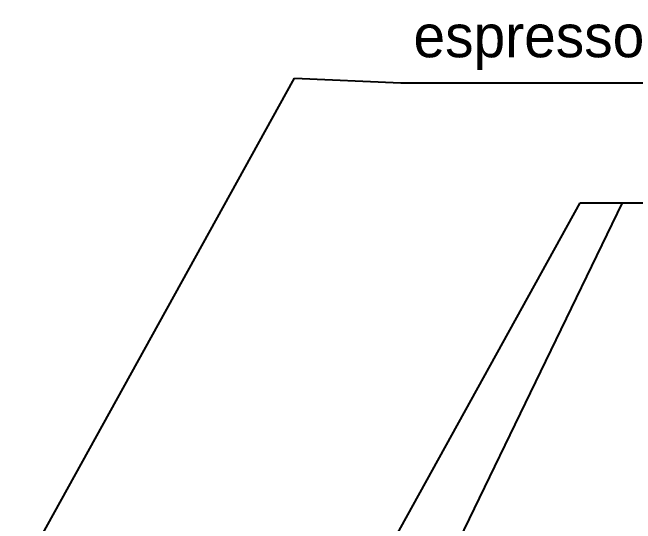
# Model space of a CAD drawing. Header units: millimetres. Extents: x 4980 to 19099, y 3891 to 5773.
# Drawn here: x 12221.7 to 12368.2, y 4880.6 to 5000.8 of the extents above; entities that cross this region are included whole.
import ezdxf

# ---------------------------------------------------------------- set-up
doc = ezdxf.new("R2010")
doc.units = ezdxf.units.MM
doc.styles.get("Standard").update_dxf_attribs({"font": 'stylu.ttf', "height": 10})
doc.dimstyles.new('ISO-25', dxfattribs={"dimtxt": 2.5, "dimasz": 5, "dimexe": 1.25, "dimexo": 0.625, "dimtad": 1, "dimdec": 0, "dimtxsty": 'Standard', "dimblk": 'ARCHTICK', "dimcen": 2.5, "dimclrd": 256, "dimclre": 256, "dimclrt": 256, "dimadec": 0, "dimazin": 0, "dimtfac": 1, "dimtdec": 0, "dimtmove": 0, "dimatfit": 3, "dimldrblk": 'ARCHTICK', "dimfxl": 1, "dimlwd": -1, "dimlwe": -1, "dimarcsym": 0})

msp = doc.modelspace()

# ---------------------------------------------------------------- texts
at = {"insert": (12316.02, 4987.24), "char_height": 10, "attachment_point": 7}
msp.add_mtext('espresso makinesi', dxfattribs=at)

# ---------------------------------------------------------------- leaders
at = {"annotation_type": 0, "has_hookline": 1, "hookline_direction": 0}
for points, text_width in [([(12176.34, 4783.23), (12288.06, 4985.31), (12313.02, 4984.24)], 117.15), ([(12243.52, 4753.94), (12355.24, 4956.02), (12380.2, 4956.02)], 46.03)]:
    msp.add_leader(points, dimstyle='ISO-25', override={"dimtxt": 10, "dimasz": 10, "dimgap": 3, "dimcen": 5, "dimldrblk": 'ClosedBlank', "dimfxl": 0, "dimtfillclr": 256}, dxfattribs=dict(at, text_width=text_width))
msp.add_leader([(12270.82, 4749.47), (12288.56, 4797.94), (12365.18, 4956.02)], dimstyle='ISO-25', override={"dimtxt": 10, "dimasz": 10, "dimgap": 3, "dimcen": 5, "dimldrblk": 'ClosedBlank', "dimfxl": 0, "dimtfillclr": 256})

doc.saveas('drawing.dxf')
